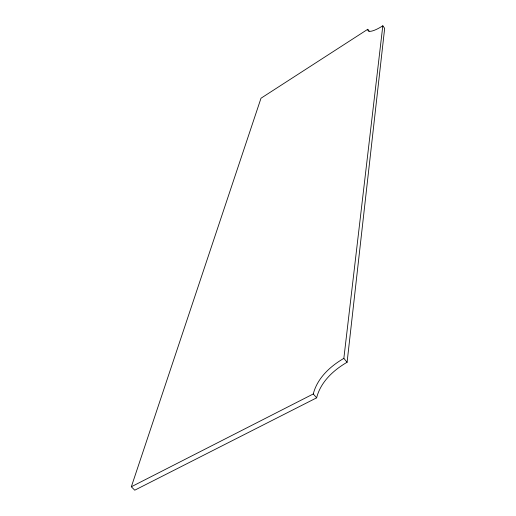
<?xml version="1.0" encoding="UTF-8"?>
<svg xmlns="http://www.w3.org/2000/svg" width="516" height="516" viewBox="0 0 516 516"><rect width="100%" height="100%" fill="white"/><g stroke="black" fill="none" stroke-linecap="round" stroke-linejoin="round"><path stroke-width="0.77" d="M347.1 362.251L384.659 28.354L382.82 25.8A19.498 5.031 -36.4 0 1 367.766 29.283L260.999 98.227L131.341 486.762L134.734 490.2L316.63 397.836C320.591 381.988 333.401 370.185 347.1 362.251L343.85 358.375L382.82 25.8M131.341 486.762L313.27 393.966C317.314 378.125 330.15 366.341 343.85 358.375M313.27 393.966L316.63 397.836M367.766 29.283L369.121 31.153"/></g></svg>
